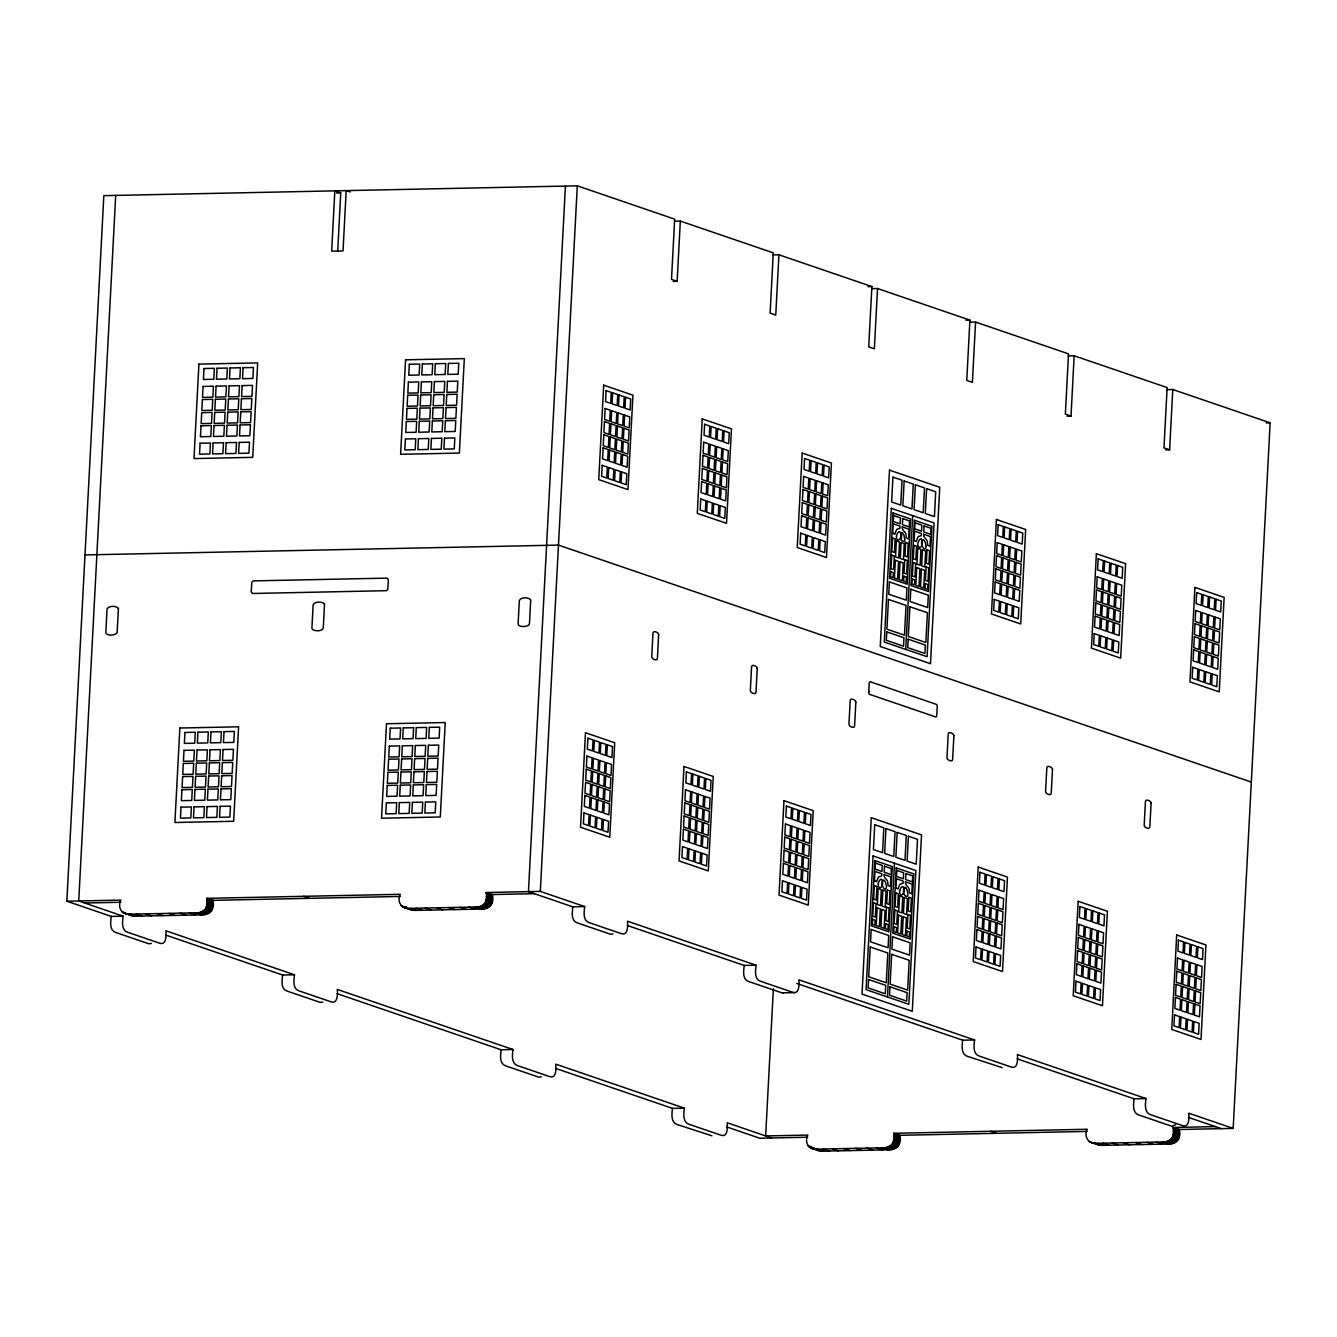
<?xml version="1.0" encoding="UTF-8"?>
<svg xmlns="http://www.w3.org/2000/svg" width="1337" height="1337" viewBox="0 0 1337 1337"><rect width="100%" height="100%" fill="white"/><g stroke="black" fill="none" stroke-linecap="round" stroke-linejoin="round"><path stroke-width="1.5" d="M771.583 1137.971L727.194 1122.796C727.378 1126.439 728.164 1137.703 721.128 1135.247L689.157 1124.317C682.455 1122.228 683.708 1113.37 684.394 1108.156L555.808 1064.168C555.991 1067.828 556.777 1079.076 549.741 1076.619L517.787 1065.689C511.068 1063.6 512.338 1054.743 513.007 1049.528L337.292 989.43C337.609 993.19 338.077 1004.338 331.041 1001.814L299.07 990.884C292.385 988.778 293.923 979.921 294.491 974.79L165.922 930.803C166.223 934.58 166.69 945.71 159.655 943.203L127.7 932.273C120.999 930.168 122.536 921.293 123.121 916.163L111.238 916.413L66.85 901.222L103.835 195.653L577.3 185.826L674.667 219.134L671.508 279.416L677.157 281.338L680.316 221.073L674.366 221.19M115.701 195.419L78.733 900.988L123.121 916.163M111.238 916.413C110.653 921.544 109.133 930.418 115.818 932.507L148.674 943.738L151.399 943.454M66.85 901.222L120.882 900.102C116.921 908.007 122.653 915.711 130.842 914.157L195.035 912.837C203.191 913.839 209.725 906.737 206.851 898.33L400.315 894.303C396.304 902.375 402.487 909.895 410.643 908.358L474.836 907.021C483.008 908.057 489.125 900.77 486.284 892.531L540.315 891.395L584.704 906.586C584.119 911.717 582.598 920.591 589.283 922.68L621.237 933.61C628.273 936.134 627.822 924.987 627.504 921.226L756.09 965.197C755.505 970.344 753.968 979.202 760.669 981.308L792.624 992.238C799.66 994.761 799.192 983.614 798.891 979.837L974.606 1039.952C973.921 1045.166 972.651 1054.024 979.369 1056.113L1011.324 1067.043C1018.359 1069.5 1017.591 1058.236 1017.407 1054.592L1145.993 1098.563C1145.308 1103.794 1144.037 1112.635 1150.756 1114.74L1182.71 1125.67C1189.746 1128.127 1188.977 1116.863 1188.794 1113.203L1233.165 1128.395L1270.15 422.826L1172.783 389.518L1166.85 389.635M123.99 913.154L134.97 916.213L200.934 914.859C209.107 915.862 215.641 908.759 212.767 900.353L206.851 898.33M165.721 935.048L282.625 975.024C282.04 980.171 280.503 989.029 287.204 991.135L320.061 1002.349L322.769 1002.082M337.709 251.089L340.751 192.879L334.835 190.857L331.676 251.139L343.024 250.905L346.183 190.623L350.127 191.976M403.573 907.305L414.754 910.397L480.752 909.043C488.924 910.079 495.041 902.793 492.2 894.553L486.284 892.531M337.141 993.675L501.141 1049.779C500.456 1054.993 499.186 1063.851 505.904 1065.94L538.744 1077.154L541.368 1076.887M565.417 186.077L528.449 891.645L572.821 906.837L584.704 906.586M540.315 891.395L577.3 185.826M572.821 906.837C572.253 911.968 570.715 920.825 577.4 922.931L610.274 934.162L612.981 933.878M555.624 1068.413L672.528 1108.39C671.842 1113.621 670.572 1122.462 677.291 1124.567L711.952 1135.815M772.987 254.916L778.919 254.799L775.761 315.081L770.112 313.142L773.271 252.86L680.316 221.073M627.32 925.471L744.208 965.448C743.623 970.578 742.102 979.453 748.787 981.559L781.644 992.773L794.496 992.656M773.371 988.712L765.65 1135.949L807.815 1135.063C803.855 1142.968 809.587 1150.672 817.759 1149.135L881.952 1147.798C890.108 1148.801 896.659 1141.698 893.784 1133.291L1087.248 1129.264C1083.221 1137.352 1089.421 1144.856 1097.577 1143.319L1161.769 1141.982C1169.925 1143.035 1176.042 1135.731 1173.217 1127.492L1215.366 1126.606M778.919 254.799L871.874 286.586L868.716 346.868L874.365 348.79L877.523 288.525L871.59 288.642M887.467 996.967L894.47 863.234M905.684 649.381L912.686 515.647M810.907 1148.115L821.887 1151.174L887.868 1149.82C896.024 1150.823 902.559 1143.72 899.701 1135.314L893.784 1133.291M877.523 288.525L969.91 320.128L966.751 380.393L972.4 382.332L975.575 322.067L969.626 322.184M796.768 983.43L962.724 1040.203C962.038 1045.417 960.768 1054.258 967.487 1056.364L1002.148 1067.611M1067.043 416.141L1071.004 416.058L1074.163 355.792L1068.23 355.909M1017.206 1058.837L1134.11 1098.813C1133.425 1104.044 1132.155 1112.885 1138.873 1114.991L1171.73 1126.205L1175.607 1124.768M1165.663 449.867L1169.624 449.784L1172.783 389.518M1090.507 1142.266L1101.671 1145.358L1167.686 1144.021C1175.841 1145.057 1181.958 1137.754 1179.134 1129.514L1173.217 1127.492M782.63 992.906L783.532 992.806M336.59 192.979L340.751 192.879M673.196 281.422L677.157 281.338M867.914 286.67L871.874 286.586M965.966 320.211L969.91 320.128M1266.189 422.91L1270.15 422.826M85 554.922L558.465 545.095L1251.315 782.078M84.632 903.01L120.781 902.258M212.767 900.353L400.064 896.458M492.2 894.553L534.365 893.668M282.625 975.024L294.491 974.79M744.208 965.448L756.09 965.197M501.141 1049.779L513.007 1049.528M962.724 1040.203L974.606 1039.952M672.528 1108.39L684.394 1108.156M1134.11 1098.813L1145.993 1098.563M807.698 1137.219L759.7 1138.222L726.893 1126.991M899.701 1135.314L1086.981 1131.42M1179.134 1129.514L1233.165 1128.395M904.999 887.333C899.751 893.985 909.812 901.305 907.556 892.13A18.033 8.072 88.8 0 0 906.921 889.757L905.884 887.952M975.575 322.067L1068.514 353.854L1065.355 414.119L1071.004 416.058M1074.163 355.792L1167.134 387.58L1163.975 447.862L1169.624 449.784M1188.493 1117.414L1221.299 1128.645M486.284 892.782L492.183 894.804M1173.201 1127.743L1179.117 1129.765M486.233 893.734L492.133 895.757M1173.151 1128.695L1179.067 1130.718M486.15 895.071L492.066 897.094M1173.084 1130.032L1179 1132.071M486.066 896.642L491.983 898.665M1173 1131.603L1178.916 1133.626M485.983 898.213L491.899 900.236M1172.917 1133.174L1178.833 1135.197M485.916 899.617L491.832 901.639M1172.85 1134.595L1178.749 1136.617M485.866 900.67L491.782 902.692M1172.783 1135.631L1178.699 1137.653M485.832 901.155L491.749 903.177M1172.766 1136.132L1178.682 1138.155M485.665 902.074L491.581 904.096M1172.599 1137.035L1178.515 1139.057M485.147 903.127L491.063 905.149M1172.064 1138.088L1177.981 1140.11M484.295 904.113L490.211 906.135M1171.229 1139.074L1177.145 1141.096M483.175 904.982L489.091 907.004M1170.109 1139.943L1176.008 1141.965M481.805 905.717L487.721 907.739M1168.739 1140.678L1174.655 1142.7M480.234 906.319L486.15 908.341M1167.168 1141.28L1173.084 1143.302M478.496 906.737L484.412 908.759M1165.429 1141.698L1171.346 1143.72M476.624 906.971L482.54 908.993M1163.558 1141.932L1169.474 1143.954M474.836 907.021L480.752 909.043M1161.769 1141.982L1167.686 1144.021M469.27 907.138L475.187 909.16M1156.204 1142.099L1162.12 1144.121M460.095 907.338L466.011 909.361M1147.029 1142.299L1152.945 1144.322M448.764 907.572L454.68 909.595M1135.698 1142.533L1141.614 1144.556M436.714 907.823L442.631 909.845M1123.648 1142.784L1129.564 1144.806M425.383 908.057L431.299 910.079M1112.317 1143.018L1118.233 1145.04M416.225 908.241L422.124 910.263M1103.142 1143.202L1109.058 1145.224M410.643 908.358L416.559 910.38M1097.577 1143.319L1103.493 1145.341M401.15 905.734L407.066 907.756L406.298 906.77M408.838 908.375L414.754 910.397M1095.755 1143.336L1101.671 1145.358M402.236 906.586L406.181 907.94M406.916 908.224L412.815 910.246M1089.154 1141.547L1099.749 1145.207M303.583 896.308L309.499 898.33M990.516 1131.286L996.433 1133.308M206.851 898.564L212.75 900.586M893.768 1133.525L899.684 1135.548M206.8 899.5L212.7 901.522M893.718 1134.461L899.634 1136.483M206.717 900.804L212.633 902.826M893.651 1135.765L899.567 1137.787M206.65 902.325L212.566 904.347M893.567 1137.286L899.483 1139.308M206.566 903.862L212.483 905.884M893.484 1138.84L899.4 1140.862M206.5 905.249L212.399 907.271M893.417 1140.21L899.333 1142.233M206.433 906.269L212.349 908.291M893.367 1141.23L899.283 1143.252M206.416 906.737L212.332 908.759M893.333 1141.698L899.249 1143.72M206.232 907.689L212.148 909.712M893.166 1142.65L899.082 1144.673M205.697 908.792L211.614 910.815M892.615 1143.753L898.531 1145.776M204.812 909.795L210.728 911.817M891.746 1144.756L897.662 1146.778M203.642 910.698L209.558 912.72M890.576 1145.675L896.492 1147.698M202.238 911.483L208.137 913.505M889.155 1146.444L895.071 1148.466M200.6 912.101L206.516 914.124M887.517 1147.062L893.434 1149.085M198.795 912.536L204.711 914.558M885.712 1147.497L891.629 1149.519M196.84 912.77L202.756 914.792M883.774 1147.748L889.69 1149.77M195.035 912.837L200.934 914.859M881.952 1147.798L887.868 1149.82M189.453 912.954L195.369 914.976M876.387 1147.915L882.303 1149.937M180.294 913.138L186.211 915.16M867.212 1148.099L873.128 1150.121M168.963 913.372L174.88 915.394M855.881 1148.333L861.797 1150.355M156.914 913.622L162.813 915.644M843.831 1148.583L849.747 1150.605M145.583 913.856L151.482 915.878M832.5 1148.817L838.416 1150.839M136.407 914.057L142.324 916.079M823.325 1149.018L829.241 1151.04M130.842 914.157L136.742 916.179M807.849 1145.659L811.793 1146.996M817.759 1149.135L823.676 1151.157M121.667 911.633L125.611 912.987M129.054 914.19L134.97 916.213M808.584 1146.594L814.5 1148.617L813.765 1147.681M815.971 1149.151L821.887 1151.174M122.703 912.452L133.115 916.046M809.62 1147.413L820.032 1151.023M921.277 539.078C925.622 549.273 915.193 549.524 918.318 542.003A18.033 8.072 88.8 0 1 919.171 540.131L920.357 539.078A8.022 3.593 88.8 0 1 921.277 539.078M1097.978 1144.84L1094 1142.717M411.061 909.879L408.153 908.608M818.344 1150.656L815.537 1149.436M131.41 915.695L127.583 913.656M904.999 887.333A8.022 3.593 88.8 0 1 905.884 887.952M118.408 608.536L117.155 632.501C116.102 635.627 105.523 636.412 105.84 632.134L107.044 609.12C108.197 605.494 116.72 605.527 118.408 608.536M886.481 886.581C886.164 894.353 878.71 882.621 883.59 880.013A8.022 3.593 88.8 0 1 884.492 880.632L885.529 882.437A18.033 8.072 88.8 0 1 886.164 884.827L886.481 886.581M904.698 538.995L904.547 541.652L901.288 540.599L901.807 532.427A8.022 3.593 88.8 0 1 902.709 533.045L903.745 534.85A18.033 8.072 88.8 0 1 904.38 537.24L904.698 538.995M926.09 546.298C925.772 554.07 918.318 542.354 923.215 539.747A8.022 3.593 88.8 0 1 924.101 540.365L925.137 542.17A18.033 8.072 88.8 0 1 925.772 544.543L926.09 546.298M324.507 604.291L323.287 627.621C323.22 631.799 312.758 631.582 311.905 628.474L313.142 604.759C314.462 601.299 322.902 601.199 324.507 604.291M530.689 600.012L529.485 623.36C529.686 627.404 517.218 627.805 518.138 623.393L519.341 600.48C520.661 597.021 529.101 596.92 530.689 600.012M658.64 634.724L657.42 658.071C658.005 661.614 651.386 659.375 651.737 656.734L652.974 633.036C653.041 630.061 658.807 632.368 658.64 634.724M757.243 668.467L756.023 691.797C756.625 695.407 749.99 693.101 750.341 690.477L751.578 666.762C751.645 663.804 757.41 666.093 757.243 668.467M855.847 702.192L854.627 725.523C855.229 729.066 848.594 726.843 848.945 724.203L850.198 700.488C850.248 697.53 856.014 699.836 855.847 702.192M953.883 735.718L952.663 759.065C953.248 762.675 946.629 760.352 946.98 757.728L948.217 734.013C948.267 731.055 954.05 733.361 953.883 735.718M1052.486 769.443L1051.266 792.791C1051.801 796.618 1044.297 793.743 1045.618 790.652L1046.821 767.756C1046.871 764.781 1052.654 767.087 1052.486 769.443M1151.09 803.169L1149.87 826.517C1150.388 830.294 1142.918 827.486 1144.238 824.377L1145.425 801.481C1145.491 798.507 1151.257 800.813 1151.09 803.169M874.482 880.782L876.721 881.685A48.333 21.643 88.8 0 1 877.206 880.047L878.476 876.955L881.668 875.969L881.802 873.763L874.966 871.44L874.482 880.782M892.698 533.196L894.904 534.232A48.333 21.643 88.8 0 1 895.422 532.46L896.692 529.368L899.885 528.366L900.018 526.16L893.317 523.853L892.698 533.196M895.874 888.102L898.113 889.005A48.333 21.643 88.8 0 1 898.598 887.367L899.885 884.275L903.077 883.272L903.194 881.066L896.492 878.76L895.874 888.102M914.09 540.516L916.296 541.552A48.333 21.643 88.8 0 1 916.814 539.78L918.101 536.689L921.293 535.686L921.41 533.48L914.575 531.173L914.09 540.516M251.323 591.038L251.306 591.355A2.239 1.972 -71.1 0 0 253.194 593.478L386.126 590.687A2.239 1.989 -71.1 0 0 387.88 588.581L388.315 580.358A2.256 1.989 -71.1 0 0 386.627 578.136L253.712 580.876A2.239 1.989 -71.1 0 0 251.74 583.166L251.323 591.038M868.799 691.563L868.783 691.881A2.239 1.003 88.8 0 0 869.668 694.388L935.833 716.983A2.239 1.003 88.8 0 0 936.769 715.195L937.204 706.972A2.256 1.003 88.8 0 0 936.418 704.398L870.253 681.77A2.239 1.003 88.8 0 0 869.2 683.675L868.799 691.563M179.86 728.03L174.913 822.506L233.657 821.286L238.604 726.81L179.86 728.03M198.929 364.115L193.982 458.574L252.726 457.354L257.673 362.895L198.929 364.115M181.03 807.164L180.462 818.127L190.823 817.91L191.392 806.946L181.03 807.164M181.949 789.716L181.364 800.679L191.726 800.462L192.311 789.498L181.949 789.716M182.634 776.596L182.049 787.56L192.411 787.343L192.996 776.379L182.634 776.596M183.319 763.477L182.751 774.424L193.113 774.223L193.681 763.26L183.319 763.477M184.005 750.341L183.436 761.305L193.798 761.087L194.366 750.141L184.005 750.341M184.941 732.459L184.372 743.405L194.734 743.188L195.302 732.241L184.941 732.459M200.099 443.232L199.531 454.196L209.892 453.978L210.461 443.015L200.099 443.232M201.018 425.784L200.433 436.748L210.795 436.53L211.38 425.567L201.018 425.784M201.703 412.665L201.135 423.628L211.497 423.411L212.065 412.448L201.703 412.665M202.388 399.546L201.82 410.509L212.182 410.292L212.75 399.328L202.388 399.546M203.074 386.426L202.505 397.373L212.867 397.173L213.435 386.209L203.074 386.426M204.009 368.527L203.441 379.474L213.803 379.273L214.371 368.31L204.009 368.527M194.049 806.896L193.481 817.843L203.842 817.642L204.411 806.679L194.049 806.896M194.968 789.448L194.4 800.412L204.762 800.194L205.33 789.231L194.968 789.448M195.653 776.329L195.085 787.276L205.447 787.075L206.015 776.112L195.653 776.329M196.338 763.193L195.77 774.156L206.132 773.939L206.7 762.992L196.338 763.193M197.024 750.074L196.455 761.037L206.817 760.82L207.385 749.856L197.024 750.074M197.96 732.175L197.391 743.138L207.753 742.921L208.321 731.974L197.96 732.175M213.118 442.965L212.55 453.928L222.911 453.711L223.48 442.748L213.118 442.965M214.037 425.517L213.469 436.48L223.831 436.263L224.399 425.3L214.037 425.517M214.722 412.398L214.154 423.361L224.516 423.144L225.084 412.18L214.722 412.398M215.407 399.278L214.839 410.225L225.201 410.024L225.769 399.061L215.407 399.278M216.109 386.142L215.524 397.106L225.886 396.888L226.471 385.942L216.109 386.142M217.045 368.243L216.46 379.207L226.822 378.989L227.407 368.043L217.045 368.243M207.068 806.629L206.5 817.575L216.861 817.358L217.43 806.412L207.068 806.629M207.987 789.181L207.419 800.128L217.781 799.927L218.349 788.964L207.987 789.181M208.672 776.045L208.104 787.008L218.466 786.791L219.034 775.844L208.672 776.045M209.357 762.926L208.789 773.889L219.151 773.672L219.719 762.708L209.357 762.926M210.059 749.806L209.474 760.77L219.836 760.552L220.421 749.589L210.059 749.806M210.995 731.907L210.41 742.871L220.772 742.653L221.357 731.69L210.995 731.907M226.154 442.697L225.569 453.644L235.93 453.444L236.515 442.48L226.154 442.697M227.056 425.25L226.488 436.213L236.85 435.996L237.418 425.032L227.056 425.25M227.758 412.13L227.173 423.077L237.535 422.876L238.12 411.913L227.758 412.13M228.443 398.994L227.858 409.958L238.22 409.74L238.805 398.794L228.443 398.994M229.128 385.875L228.543 396.838L238.905 396.621L239.49 385.658L229.128 385.875M230.064 367.976L229.496 378.939L239.858 378.722L240.426 367.759L230.064 367.976M220.104 806.345L219.519 817.308L229.88 817.091L230.465 806.127L220.104 806.345M221.006 788.897L220.438 799.86L230.8 799.643L231.368 788.696L221.006 788.897M221.708 775.778L221.123 786.741L231.485 786.524L232.07 775.56L221.708 775.778M222.393 762.658L221.808 773.622L232.17 773.404L232.755 762.441L222.393 762.658M223.078 749.539L222.51 760.502L232.872 760.285L233.44 749.322L223.078 749.539M224.014 731.64L223.446 742.603L233.808 742.386L234.376 731.423L224.014 731.64M239.173 442.413L238.604 453.377L248.966 453.159L249.534 442.213L239.173 442.413M240.092 424.982L239.507 435.929L249.869 435.728L250.454 424.765L240.092 424.982M240.777 411.846L240.192 422.81L250.554 422.592L251.139 411.646L240.777 411.846M241.462 398.727L240.894 409.69L251.256 409.473L251.824 398.51L241.462 398.727M242.147 385.608L241.579 396.571L251.941 396.354L252.509 385.39L242.147 385.608M243.083 367.708L242.515 378.672L252.877 378.455L253.445 367.491L243.083 367.708M386.493 723.752L381.546 818.211L440.291 816.991L445.238 722.532L386.493 723.752M405.562 359.82L400.615 454.296L459.36 453.076L464.323 358.6L405.562 359.82M386.343 802.902L385.758 813.865L396.12 813.648L396.705 802.685L386.343 802.902M387.245 785.454L386.677 796.417L397.039 796.2L397.607 785.237L387.245 785.454M387.931 772.335L387.362 783.298L397.724 783.081L398.292 772.117L387.931 772.335M388.632 759.215L388.048 770.179L398.409 769.962L398.994 758.998L388.632 759.215M389.318 746.096L388.733 757.043L399.094 756.842L399.679 745.879L389.318 746.096M390.254 728.197L389.669 739.144L400.03 738.943L400.615 727.98L390.254 728.197M405.412 438.971L404.827 449.934L415.189 449.717L415.774 438.753L405.412 438.971M406.314 421.523L405.746 432.486L416.108 432.269L416.676 421.305L406.314 421.523M407.016 408.403L406.431 419.367L416.793 419.149L417.378 408.186L407.016 408.403M407.701 395.284L407.116 406.247L417.478 406.03L418.063 395.067L407.701 395.284M408.387 382.165L407.818 393.128L418.18 392.911L418.748 381.947L408.387 382.165M409.323 364.266L408.754 375.229L419.116 375.012L419.684 364.048L409.323 364.266M399.362 802.635L398.777 813.598L409.139 813.381L409.724 802.417L399.362 802.635M400.281 785.187L399.696 796.15L410.058 795.933L410.643 784.969L400.281 785.187M400.966 772.067L400.381 783.031L410.743 782.813L411.328 771.85L400.966 772.067M401.652 758.948L401.067 769.895L411.428 769.694L412.013 758.731L401.652 758.948M402.337 745.812L401.768 756.775L412.13 756.558L412.698 745.611L402.337 745.812M403.273 727.913L402.704 738.876L413.066 738.659L413.634 727.712L403.273 727.913M418.431 438.703L417.863 449.667L428.224 449.449L428.793 438.486L418.431 438.703M419.35 421.255L418.765 432.219L429.127 432.001L429.712 421.038L419.35 421.255M420.035 408.136L419.467 419.099L429.829 418.882L430.397 407.919L420.035 408.136M420.72 395.017L420.152 405.98L430.514 405.763L431.082 394.799L420.72 395.017M421.406 381.897L420.837 392.844L431.199 392.627L431.767 381.68L421.406 381.897M422.342 363.998L421.773 374.945L432.135 374.744L432.703 363.781L422.342 363.998M412.381 802.367L411.813 813.314L422.174 813.113L422.743 802.15L412.381 802.367M413.3 784.919L412.715 795.883L423.077 795.665L423.662 784.702L413.3 784.919M413.985 771.8L413.417 782.747L423.779 782.546L424.347 771.583L413.985 771.8M414.671 758.664L414.102 769.627L424.464 769.41L425.032 758.463L414.671 758.664M415.356 745.545L414.788 756.508L425.149 756.291L425.718 745.327L415.356 745.545M416.292 727.646L415.723 738.609L426.085 738.392L426.653 727.428L416.292 727.646M431.45 438.436L430.882 449.399L441.243 449.182L441.812 438.218L431.45 438.436M432.369 420.988L431.801 431.951L442.163 431.734L442.731 420.771L432.369 420.988M433.054 407.869L432.486 418.832L442.848 418.615L443.416 407.651L433.054 407.869M433.74 394.749L433.171 405.696L443.533 405.479L444.101 394.532L433.74 394.749M434.425 381.613L433.857 392.577L444.218 392.359L444.786 381.413L434.425 381.613M435.377 363.714L434.792 374.678L445.154 374.46L445.739 363.514L435.377 363.714M425.4 802.083L424.832 813.046L435.193 812.829L435.762 801.882L425.4 802.083M426.319 784.652L425.751 795.599L436.113 795.398L436.681 784.435L426.319 784.652M427.004 771.516L426.436 782.479L436.798 782.262L437.366 771.315L427.004 771.516M427.69 758.397L427.121 769.36L437.483 769.143L438.051 758.179L427.69 758.397M428.392 745.277L427.807 756.241L438.168 756.023L438.753 745.06L428.392 745.277M429.327 727.378L428.742 738.342L439.104 738.124L439.689 727.161L429.327 727.378M444.486 438.168L443.901 449.115L454.262 448.914L454.847 437.951L444.486 438.168M445.388 420.72L444.82 431.667L455.182 431.467L455.75 420.503L445.388 420.72M446.073 407.601L445.505 418.548L455.867 418.331L456.435 407.384L446.073 407.601M446.775 394.465L446.19 405.429L456.552 405.211L457.137 394.265L446.775 394.465M447.46 381.346L446.876 392.309L457.237 392.092L457.822 381.129L447.46 381.346M448.396 363.447L447.811 374.41L458.173 374.193L458.758 363.229L448.396 363.447M585.472 732.743L580.525 827.219L609.772 837.229L614.719 742.754L585.472 732.743M603.689 385.156L598.742 479.632L627.989 489.626L632.936 395.167L603.689 385.156M583.968 812.896L583.4 823.843L588.564 825.614L589.132 814.651L583.968 812.896M584.887 795.448L584.319 806.412L589.467 808.166L590.052 797.203L584.887 795.448M585.573 782.329L585.004 793.276L590.152 795.047L590.737 784.084L585.573 782.329M586.258 769.193L585.69 780.156L590.854 781.928L591.422 770.964L586.258 769.193M586.943 756.073L586.375 767.037L591.539 768.808L592.107 757.845L586.943 756.073M587.896 738.174L587.311 749.138L592.475 750.909L593.043 739.946L587.896 738.174M602.185 465.309L601.617 476.256L606.781 478.028L607.349 467.064L602.185 465.309M603.104 447.862L602.536 458.808L607.683 460.58L608.268 449.616L603.104 447.862M603.789 434.742L603.221 445.689L608.368 447.46L608.953 436.497L603.789 434.742M604.474 421.606L603.906 432.57L609.07 434.341L609.639 423.378L604.474 421.606M605.16 408.487L604.591 419.45L609.756 421.222L610.324 410.258L605.16 408.487M606.112 390.588L605.527 401.551L610.691 403.323L611.26 392.359L606.112 390.588M590.453 815.102L589.884 826.065L595.049 827.837L595.617 816.874L590.453 815.102M591.372 797.671L590.804 808.618L595.951 810.389L596.536 799.426L591.372 797.671M592.057 784.535L591.489 795.498L596.636 797.27L597.221 786.306L592.057 784.535M592.742 771.416L592.174 782.379L597.338 784.15L597.906 773.187L592.742 771.416M593.427 758.296L592.859 769.26L598.023 771.014L598.592 760.068L593.427 758.296M594.363 740.397L593.795 751.361L598.959 753.115L599.528 742.169L594.363 740.397M608.669 467.515L608.101 478.479L613.248 480.25L613.833 469.287L608.669 467.515M609.588 450.068L609.02 461.031L614.168 462.803L614.753 451.839L609.588 450.068M610.274 436.948L609.705 447.912L614.853 449.683L615.438 438.72L610.274 436.948M610.959 423.829L610.391 434.792L615.538 436.547L616.123 425.601L610.959 423.829M611.644 410.71L611.076 421.673L616.24 423.428L616.808 412.464L611.644 410.71M612.58 392.811L612.012 403.774L617.176 405.529L617.744 394.582L612.58 392.811M596.937 817.325L596.369 828.288L601.516 830.043L602.101 819.096L596.937 817.325M597.856 799.877L597.288 810.84L602.435 812.612L603.02 801.648L597.856 799.877M598.541 786.758L597.973 797.721L603.121 799.476L603.706 788.529L598.541 786.758M599.227 773.638L598.658 784.602L603.806 786.357L604.391 775.393L599.227 773.638M599.912 760.519L599.344 771.482L604.508 773.237L605.076 762.274L599.912 760.519M600.848 742.62L600.28 753.583L605.444 755.338L606.012 744.375L600.848 742.62M615.154 469.738L614.585 480.702L619.733 482.456L620.318 471.51L615.154 469.738M616.073 452.29L615.488 463.254L620.652 465.009L621.237 454.062L616.073 452.29M616.758 439.171L616.19 450.134L621.337 451.889L621.922 440.926L616.758 439.171M617.443 426.052L616.875 437.015L622.023 438.77L622.607 427.807L617.443 426.052M618.129 412.932L617.56 423.879L622.724 425.651L623.293 414.687L618.129 412.932M619.064 395.033L618.496 405.98L623.66 407.752L624.229 396.788L619.064 395.033M603.422 819.548L602.853 830.511L608.001 832.266L608.586 821.302L603.422 819.548M604.341 802.1L603.756 813.063L608.92 814.818L609.505 803.855L604.341 802.1M605.026 788.98L604.458 799.944L609.605 801.699L610.19 790.735L605.026 788.98M605.711 775.861L605.143 786.808L610.29 788.579L610.875 777.616L605.711 775.861M606.396 762.725L605.828 773.688L610.992 775.46L611.561 764.497L606.396 762.725M607.332 744.826L606.764 755.789L611.928 757.561L612.496 746.598L607.332 744.826M621.638 471.961L621.07 482.908L626.217 484.679L626.802 473.716L621.638 471.961M622.557 454.513L621.972 465.477L627.137 467.231L627.705 456.268L622.557 454.513M623.243 441.394L622.674 452.341L627.822 454.112L628.407 443.149L623.243 441.394M623.928 428.258L623.36 439.221L628.507 440.993L629.092 430.029L623.928 428.258M624.613 415.138L624.045 426.102L629.209 427.873L629.777 416.91L624.613 415.138M625.549 397.239L624.981 408.203L630.145 409.974L630.713 399.011L625.549 397.239M684.009 766.452L679.062 860.928L708.309 870.922L713.256 776.463L684.009 766.452M702.226 418.865L697.279 513.341L726.526 523.335L731.473 428.876L702.226 418.865M682.505 846.588L681.937 857.552L687.101 859.323L687.669 848.36L682.505 846.588M683.424 829.157L682.856 840.104L688.003 841.875L688.588 830.912L683.424 829.157M684.109 816.021L683.541 826.985L688.689 828.756L689.274 817.793L684.109 816.021M684.795 802.902L684.226 813.865L689.391 815.637L689.959 804.673L684.795 802.902M685.48 789.783L684.912 800.746L690.076 802.501L690.644 791.554L685.48 789.783M686.416 771.884L685.848 782.847L691.012 784.602L691.58 773.655L686.416 771.884M700.722 499.002L700.153 509.965L705.301 511.737L705.886 500.773L700.722 499.002M701.641 481.554L701.073 492.517L706.22 494.289L706.805 483.325L701.641 481.554M702.326 468.435L701.758 479.398L706.905 481.17L707.49 470.206L702.326 468.435M703.011 455.315L702.443 466.279L707.591 468.034L708.175 457.087L703.011 455.315M703.697 442.196L703.128 453.159L708.292 454.914L708.861 443.951L703.697 442.196M704.632 424.297L704.064 435.26L709.228 437.015L709.797 426.068L704.632 424.297M688.99 848.811L688.421 859.775L693.569 861.529L694.154 850.583L688.99 848.811M689.909 831.363L689.34 842.327L694.488 844.098L695.073 833.135L689.909 831.363M690.594 818.244L690.026 829.207L695.173 830.962L695.758 820.016L690.594 818.244M691.279 805.125L690.711 816.088L695.858 817.843L696.443 806.88L691.279 805.125M691.964 792.005L691.396 802.969L696.56 804.724L697.129 793.76L691.964 792.005M692.9 774.106L692.332 785.07L697.496 786.824L698.064 775.861L692.9 774.106M707.206 501.225L706.638 512.188L711.785 513.943L712.37 502.996L707.206 501.225M708.125 483.777L707.54 494.74L712.705 496.495L713.289 485.548L708.125 483.777M708.811 470.657L708.242 481.621L713.39 483.376L713.975 472.429L708.811 470.657M709.496 457.538L708.928 468.502L714.075 470.256L714.66 459.293L709.496 457.538M710.181 444.419L709.613 455.365L714.777 457.137L715.345 446.174L710.181 444.419M711.117 426.52L710.549 437.466L715.713 439.238L716.281 428.275L711.117 426.52M695.474 851.034L694.906 861.997L700.053 863.752L700.638 852.789L695.474 851.034M696.393 833.586L695.808 844.549L700.972 846.304L701.557 835.358L696.393 833.586M697.078 820.467L696.51 831.43L701.658 833.185L702.243 822.222L697.078 820.467M697.764 807.347L697.195 818.294L702.343 820.066L702.928 809.102L697.764 807.347M698.449 794.211L697.881 805.175L703.045 806.946L703.613 795.983L698.449 794.211M699.385 776.312L698.816 787.276L703.981 789.047L704.549 778.084L699.385 776.312M713.691 503.447L713.122 514.394L718.27 516.166L718.855 505.202L713.691 503.447M714.61 486L714.025 496.963L719.189 498.718L719.757 487.754L714.61 486M715.295 472.88L714.727 483.827L719.874 485.598L720.459 474.635L715.295 472.88M715.98 459.744L715.412 470.708L720.559 472.479L721.144 461.516L715.98 459.744M716.665 446.625L716.097 457.588L721.261 459.36L721.83 448.396L716.665 446.625M717.601 428.726L717.033 439.689L722.197 441.461L722.765 430.497L717.601 428.726M701.958 853.24L701.39 864.203L706.538 865.975L707.123 855.011L701.958 853.24M702.878 835.809L702.293 846.756L707.457 848.527L708.025 837.564L702.878 835.809M703.563 822.673L702.995 833.636L708.142 835.408L708.727 824.444L703.563 822.673M704.248 809.553L703.68 820.517L708.827 822.288L709.412 811.325L704.248 809.553M704.933 796.434L704.365 807.398L709.529 809.169L710.097 798.206L704.933 796.434M705.869 778.535L705.301 789.498L710.465 791.27L711.033 780.307L705.869 778.535M720.175 505.653L719.607 516.617L724.754 518.388L725.339 507.425L720.175 505.653M721.094 488.206L720.509 499.169L725.673 500.94L726.242 489.977L721.094 488.206M721.779 475.086L721.211 486.05L726.359 487.821L726.944 476.858L721.779 475.086M722.465 461.967L721.896 472.93L727.044 474.702L727.629 463.738L722.465 461.967M723.15 448.848L722.582 459.811L727.746 461.566L728.314 450.619L723.15 448.848M724.086 430.949L723.518 441.912L728.682 443.667L729.25 432.72L724.086 430.949M783.967 800.646L779.02 895.121L808.267 905.116L813.214 810.657L783.967 800.646M802.183 453.059L797.236 547.518L826.483 557.529L831.43 463.053L802.183 453.059M782.463 880.782L781.894 891.746L787.058 893.517L787.627 882.554L782.463 880.782M783.382 863.334L782.813 874.298L787.961 876.069L788.546 865.106L783.382 863.334M784.067 850.215L783.499 861.178L788.663 862.95L789.231 851.987L784.067 850.215M784.752 837.096L784.184 848.059L789.348 849.814L789.916 838.867L784.752 837.096M785.454 823.976L784.869 834.94L790.033 836.695L790.602 825.731L785.454 823.976M786.39 806.077L785.805 817.041L790.969 818.796L791.537 807.849L786.39 806.077M800.679 533.196L800.111 544.159L805.275 545.931L805.843 534.967L800.679 533.196M801.598 515.748L801.03 526.711L806.178 528.483L806.763 517.519L801.598 515.748M802.284 502.628L801.715 513.592L806.88 515.347L807.448 504.4L802.284 502.628M802.969 489.509L802.401 500.473L807.565 502.227L808.133 491.281L802.969 489.509M803.671 476.39L803.086 487.353L808.25 489.108L808.818 478.145L803.671 476.39M804.607 458.491L804.022 469.454L809.186 471.209L809.754 460.246L804.607 458.491M788.947 883.005L788.379 893.968L793.543 895.723L794.111 884.776L788.947 883.005M789.866 865.557L789.298 876.52L794.445 878.275L795.03 867.329L789.866 865.557M790.551 852.438L789.983 863.401L795.147 865.156L795.716 854.209L790.551 852.438M791.237 839.318L790.668 850.282L795.833 852.037L796.401 841.073L791.237 839.318M791.939 826.199L791.354 837.146L796.518 838.917L797.086 827.954L791.939 826.199M792.874 808.3L792.289 819.247L797.454 821.018L798.022 810.055L792.874 808.3M807.164 535.418L806.595 546.382L811.76 548.137L812.328 537.173L807.164 535.418M808.083 517.971L807.515 528.934L812.662 530.689L813.247 519.742L808.083 517.971M808.768 504.851L808.2 515.815L813.364 517.569L813.932 506.606L808.768 504.851M809.453 491.732L808.885 502.679L814.049 504.45L814.617 493.487L809.453 491.732M810.155 478.596L809.57 489.559L814.734 491.331L815.303 480.367L810.155 478.596M811.091 460.713L810.506 471.66L815.67 473.432L816.238 462.468L811.091 460.713M795.431 885.228L794.863 896.174L800.027 897.946L800.596 886.983L795.431 885.228M796.351 867.78L795.782 878.743L800.93 880.498L801.515 869.535L796.351 867.78M797.036 854.661L796.468 865.607L801.632 867.379L802.2 856.415L797.036 854.661M797.721 841.525L797.153 852.488L802.317 854.259L802.885 843.296L797.721 841.525M798.423 828.405L797.838 839.369L803.002 841.14L803.57 830.177L798.423 828.405M799.359 810.506L798.774 821.47L803.938 823.241L804.506 812.278L799.359 810.506M813.648 537.641L813.08 548.588L818.244 550.359L818.812 539.396L813.648 537.641M814.567 520.193L813.999 531.14L819.146 532.911L819.731 521.948L814.567 520.193M815.252 507.074L814.684 518.021L819.832 519.792L820.417 508.829L815.252 507.074M815.938 493.938L815.369 504.901L820.534 506.673L821.102 495.709L815.938 493.938M816.623 480.819L816.055 491.782L821.219 493.554L821.787 482.59L816.623 480.819M817.575 462.92L816.991 473.883L822.155 475.654L822.723 464.691L817.575 462.92M801.916 887.434L801.348 898.397L806.512 900.169L807.08 889.205L801.916 887.434M802.835 869.986L802.267 880.949L807.414 882.721L807.999 871.757L802.835 869.986M803.52 856.867L802.952 867.83L808.1 869.602L808.684 858.638L803.52 856.867M804.205 843.747L803.637 854.711L808.801 856.482L809.37 845.519L804.205 843.747M804.891 830.628L804.322 841.591L809.487 843.346L810.055 832.399L804.891 830.628M805.843 812.729L805.258 823.692L810.423 825.447L810.991 814.5L805.843 812.729M820.133 539.847L819.564 550.811L824.728 552.582L825.297 541.619L820.133 539.847M821.052 522.399L820.483 533.363L825.631 535.134L826.216 524.171L821.052 522.399M821.737 509.28L821.169 520.243L826.316 522.015L826.901 511.052L821.737 509.28M822.422 496.161L821.854 507.124L827.018 508.879L827.586 497.932L822.422 496.161M823.107 483.041L822.539 494.005L827.703 495.76L828.271 484.796L823.107 483.041M824.06 465.142L823.475 476.106L828.639 477.861L829.207 466.914L824.06 465.142M871.289 817.709L862.031 994.11L912.285 1011.29L921.544 834.89L871.289 817.709M889.506 470.123L880.247 646.506L930.502 663.704L939.761 487.303L889.506 470.123M873.078 855.914L866.075 989.647L908.859 1004.288L915.862 870.554L873.078 855.914M874.716 824.712L873.412 849.547L882.52 852.672L883.824 827.837L874.716 824.712M891.294 508.327L884.292 642.061L927.076 656.701L934.078 522.968L891.294 508.327M892.932 477.125L891.629 501.96L900.737 505.085L902.04 480.25L892.932 477.125M868.565 979.486L868.114 987.909L885.295 993.792L885.729 985.352L868.565 979.486M870.253 946.997L868.699 976.779L886.247 982.779L887.818 953.014L870.253 946.997M871.172 929.482L870.537 941.8L888.086 947.799L888.737 935.499L871.172 929.482M874.799 860.56L871.373 925.822L888.921 931.839L892.347 866.56L874.799 860.56M886.782 631.883L886.331 640.323L903.511 646.206L903.946 637.766L886.782 631.883M888.47 599.411L886.916 629.192L904.464 635.192L906.035 605.41L888.47 599.411M889.389 581.896L888.754 594.213L906.302 600.213L906.954 587.912L889.389 581.896M893.016 512.973L889.59 578.236L907.138 584.236L910.564 518.973L893.016 512.973M875.401 863.084L875.083 869.134L881.919 871.473L882.236 865.423L875.401 863.084M893.617 515.497L893.3 521.547L900.135 523.887L900.453 517.837L893.617 515.497M872.61 919.371L872.342 924.268L874.916 925.154L875.183 920.257L872.61 919.371M873.479 902.726L872.76 916.229L875.351 917.115L876.053 903.611L873.479 902.726M874.365 885.612L873.663 899.116L876.236 900.002L876.955 886.498L874.365 885.612M890.826 571.785L890.559 576.682L893.133 577.567L893.4 572.671L890.826 571.785M891.695 555.139L890.977 568.643L893.567 569.529L894.269 556.025L891.695 555.139M892.581 538.026L891.879 551.529L894.453 552.415L895.172 538.911L892.581 538.026M878.225 883.79C878.108 892.431 885.311 885.111 881.668 879.345A8.022 3.593 88.8 0 0 880.749 879.362L879.562 880.398A18.033 8.072 88.8 0 0 878.71 882.27L878.225 883.79M896.442 536.204C896.325 544.878 903.545 537.457 899.885 531.758A8.022 3.593 88.8 0 0 898.965 531.758L897.779 532.811A18.033 8.072 88.8 0 0 896.926 534.683L896.442 536.17M877.139 907.873L876.203 925.588L879.395 926.675L880.331 908.959L877.139 907.873M878.158 888.553L877.323 904.481L880.498 905.567L881.334 889.64L878.158 888.553M895.355 560.287L894.42 578.002L897.612 579.088L898.548 561.373L895.355 560.287M896.375 540.967L895.539 556.877L898.715 557.98L899.55 542.053L896.375 540.967M881.852 909.478L880.916 927.209L884.108 928.296L885.044 910.564L881.852 909.478M882.871 890.158L882.036 906.085L885.211 907.171L886.047 891.261L882.871 890.158M885.946 828.556L884.643 853.39L893.751 856.516L895.055 831.664L885.946 828.556M900.068 561.891L899.132 579.623L902.325 580.709L903.26 562.977L900.068 561.891M901.088 542.571L900.252 558.498L903.428 559.585L904.263 543.658L901.088 542.571M904.163 480.969L902.859 505.804L911.968 508.912L913.271 484.078L904.163 480.969M884.041 874.515C883.139 878.208 888.737 879.529 887.835 883.69A48.333 21.643 88.8 0 1 888.136 885.579L890.375 886.498L890.877 876.888L884.125 874.532M884.492 866.192L884.175 872.242L891.01 874.582L891.328 868.532L884.492 866.192M902.258 526.928C901.355 530.622 906.954 531.925 906.051 536.104A48.333 21.643 88.8 0 1 906.352 537.992L908.592 538.911L909.093 529.302L902.341 526.928M902.692 518.606L902.391 524.656L909.227 526.995L909.544 520.945L902.692 518.606M885.646 923.834L885.395 928.73L887.969 929.616L888.236 924.719L885.646 923.834M886.531 907.188L885.813 920.692L888.386 921.577L889.105 908.074L886.531 907.188M887.417 890.074L886.715 903.578L889.289 904.464L890.007 890.96L887.417 890.074M903.862 576.247L903.611 581.144L906.185 582.03L906.453 577.133L903.862 576.247M904.748 559.601L904.029 573.105L906.603 573.991L907.322 560.487L904.748 559.601M905.634 542.488L904.932 555.991L907.505 556.877L908.207 543.374L905.634 542.488M897.16 832.399L895.857 857.234L904.982 860.343L906.285 835.508L897.16 832.399M915.377 484.813L914.073 509.648L923.198 512.756L924.502 487.921L915.377 484.813M889.957 986.79L889.506 995.229L906.687 1001.112L907.121 992.672L889.957 986.79M891.662 954.317L890.091 984.099L907.639 990.099L909.21 960.317L891.662 954.317M892.581 936.802L891.929 949.12L909.478 955.119L910.129 942.819L892.581 936.802M896.191 867.88L892.765 933.142L910.313 939.142L913.739 873.88L896.191 867.88M908.174 639.203L907.723 647.643L924.903 653.526L925.338 645.086L908.174 639.203M909.879 606.731L908.308 636.496L925.856 642.512L927.427 612.73L909.879 606.731M910.781 589.216L910.146 601.533L927.694 607.533L928.346 595.216L910.781 589.216M914.408 520.277L910.982 585.556L928.53 591.556L931.956 526.293L914.408 520.277M894.002 926.691L893.734 931.588L896.308 932.474L896.575 927.577L894.002 926.691M894.871 910.046L894.152 923.549L896.743 924.435L897.445 910.932L894.871 910.046M895.773 892.932L895.055 906.436L897.628 907.322L898.347 893.818L895.773 892.932M896.793 870.404L896.475 876.454L903.311 878.793L903.628 872.743L896.793 870.404M912.218 579.105L911.951 584.002L914.525 584.887L914.792 579.991L912.218 579.105M913.087 562.459L912.369 575.963L914.959 576.849L915.661 563.328L913.087 562.459M913.99 545.346L913.271 558.849L915.845 559.735L916.564 546.215L913.99 545.346M915.009 522.817L914.692 528.867L921.527 531.207L921.845 525.157L915.009 522.817M898.531 915.193L897.612 932.908L900.787 933.995L901.723 916.28L898.531 915.193M899.55 895.874L898.715 911.784L901.89 912.887L902.726 896.96L899.55 895.874M899.617 891.111C899.5 899.734 906.703 892.431 903.077 886.665A8.022 3.593 88.8 0 0 902.141 886.665L900.954 887.718A18.033 8.072 88.8 0 0 900.102 889.59L899.617 891.111M916.747 567.59L915.828 585.322L919.004 586.408L919.94 568.693L916.747 567.59M917.767 548.287L916.931 564.197L920.107 565.284L920.942 549.373L917.767 548.287M903.244 916.798L902.325 934.53L905.5 935.616L906.436 917.884L903.244 916.798M904.263 897.478L903.428 913.405L906.603 914.491L907.439 898.564L904.263 897.478M921.46 569.211L920.524 586.926L923.717 588.029L924.652 570.297L921.46 569.211M922.48 549.891L921.644 565.818L924.82 566.905L925.655 550.978L922.48 549.891M905.45 881.835C904.547 885.529 910.129 886.832 909.227 891.01A48.333 21.643 88.8 0 1 909.528 892.899L911.767 893.818L912.269 884.208L905.45 881.835M905.884 873.512L905.567 879.562L912.402 881.902L912.72 875.852L905.884 873.512M923.65 534.248C922.764 537.942 928.346 539.246 927.443 543.424A48.333 21.643 88.8 0 1 927.744 545.312L929.984 546.231L930.485 536.605L923.65 534.248M924.101 525.926L923.783 531.976L930.619 534.315L930.936 528.265L924.101 525.926M908.391 836.227L907.088 861.061L916.196 864.187L917.5 839.352L908.391 836.227M926.608 488.64L925.304 513.475L934.413 516.6L935.716 491.765L926.608 488.64M907.054 931.154L906.787 936.05L909.361 936.936L909.628 932.039L907.054 931.154M907.923 914.508L907.205 928.012L909.795 928.897L910.497 915.394L907.923 914.508M908.809 897.394L908.107 910.898L910.681 911.784L911.399 898.28L908.809 897.394M925.271 583.567L925.003 588.464L927.577 589.35L927.845 584.453L925.271 583.567M926.14 566.921L925.421 580.425L928.012 581.311L928.714 567.807L926.14 566.921M927.026 549.808L926.324 563.312L928.897 564.197L929.616 550.694L927.026 549.808M978.199 867.078L973.236 961.554L1002.499 971.548L1007.446 877.089L978.199 867.078M996.416 519.491L991.452 613.95L1020.716 623.961L1025.663 529.502L996.416 519.491M976.027 946.997L975.458 957.961L980.606 959.715L981.191 948.752L976.027 946.997M976.946 929.549L976.378 940.513L981.525 942.267L982.11 931.321L976.946 929.549M977.631 916.43L977.063 927.393L982.21 929.148L982.795 918.185L977.631 916.43M978.316 903.311L977.748 914.257L982.896 916.029L983.48 905.065L978.316 903.311M979.002 890.175L978.433 901.138L983.597 902.91L984.166 891.946L979.002 890.175M979.937 872.276L979.369 883.239L984.533 885.01L985.102 874.047L979.937 872.276M994.243 599.411L993.675 610.357L998.823 612.129L999.407 601.165L994.243 599.411M995.163 581.963L994.578 592.926L999.742 594.681L1000.327 583.717L995.163 581.963M995.848 568.843L995.28 579.79L1000.427 581.562L1001.012 570.598L995.848 568.843M996.533 555.707L995.965 566.671L1001.112 568.442L1001.697 557.479L996.533 555.707M997.218 542.588L996.65 553.551L1001.814 555.323L1002.382 544.36L997.218 542.588M998.154 524.689L997.586 535.652L1002.75 537.424L1003.318 526.46L998.154 524.689M982.511 949.22L981.943 960.167L987.09 961.938L987.675 950.975L982.511 949.22M983.43 931.772L982.845 942.719L988.01 944.49L988.595 933.527L983.43 931.772M984.116 918.636L983.547 929.599L988.695 931.371L989.28 920.408L984.116 918.636M984.801 905.517L984.233 916.48L989.38 918.252L989.965 907.288L984.801 905.517M985.486 892.397L984.918 903.361L990.082 905.132L990.65 894.169L985.486 892.397M986.422 874.498L985.854 885.462L991.018 887.233L991.586 876.27L986.422 874.498M1000.728 601.617L1000.16 612.58L1005.307 614.351L1005.892 603.388L1000.728 601.617M1001.647 584.169L1001.062 595.132L1006.226 596.904L1006.794 585.94L1001.647 584.169M1002.332 571.049L1001.764 582.013L1006.911 583.784L1007.496 572.821L1002.332 571.049M1003.017 557.93L1002.449 568.893L1007.597 570.665L1008.182 559.702L1003.017 557.93M1003.703 544.811L1003.134 555.774L1008.299 557.529L1008.867 546.582L1003.703 544.811M1004.639 526.912L1004.07 537.875L1009.234 539.63L1009.803 528.683L1004.639 526.912M988.996 951.426L988.427 962.389L993.575 964.161L994.16 953.197L988.996 951.426M989.915 933.978L989.33 944.941L994.494 946.713L995.062 935.75L989.915 933.978M990.6 920.859L990.032 931.822L995.179 933.594L995.764 922.63L990.6 920.859M991.285 907.739L990.717 918.703L995.864 920.458L996.449 909.511L991.285 907.739M991.97 894.62L991.402 905.584L996.566 907.338L997.135 896.375L991.97 894.62M992.906 876.721L992.338 887.684L997.502 889.439L998.071 878.476L992.906 876.721M1007.212 603.839L1006.644 614.803L1011.791 616.558L1012.376 605.611L1007.212 603.839M1008.131 586.391L1007.546 597.355L1012.711 599.126L1013.279 588.163L1008.131 586.391M1008.817 573.272L1008.248 584.236L1013.396 585.99L1013.981 575.044L1008.817 573.272M1009.502 560.153L1008.934 571.116L1014.081 572.871L1014.666 561.908L1009.502 560.153M1010.187 547.034L1009.619 557.997L1014.783 559.752L1015.351 548.788L1010.187 547.034M1011.123 529.134L1010.555 540.098L1015.719 541.853L1016.287 530.889L1011.123 529.134M995.48 953.649L994.912 964.612L1000.059 966.367L1000.644 955.403L995.48 953.649M996.399 936.201L995.814 947.164L1000.978 948.919L1001.547 937.972L996.399 936.201M997.084 923.082L996.516 934.045L1001.664 935.8L1002.249 924.836L997.084 923.082M997.77 909.962L997.201 920.926L1002.349 922.68L1002.934 911.717L997.77 909.962M998.455 896.843L997.887 907.79L1003.051 909.561L1003.619 898.598L998.455 896.843M999.391 878.944L998.823 889.89L1003.987 891.662L1004.555 880.699L999.391 878.944M1013.697 606.062L1013.128 617.025L1018.276 618.78L1018.861 607.817L1013.697 606.062M1014.616 588.614L1014.031 599.578L1019.195 601.332L1019.763 590.369L1014.616 588.614M1015.301 575.495L1014.733 586.458L1019.88 588.213L1020.465 577.25L1015.301 575.495M1015.986 562.376L1015.418 573.322L1020.566 575.094L1021.15 564.13L1015.986 562.376M1016.672 549.24L1016.103 560.203L1021.267 561.975L1021.836 551.011L1016.672 549.24M1017.607 531.341L1017.039 542.304L1022.203 544.075L1022.772 533.112L1017.607 531.341M1078.157 901.272L1073.21 995.747L1102.457 1005.742L1107.404 911.282L1078.157 901.272M1096.373 553.685L1091.427 648.144L1120.673 658.155L1125.62 563.679L1096.373 553.685M1075.984 981.191L1075.416 992.138L1080.58 993.909L1081.148 982.946L1075.984 981.191M1076.903 963.743L1076.335 974.706L1081.483 976.461L1082.068 965.498L1076.903 963.743M1077.589 950.624L1077.02 961.57L1082.185 963.342L1082.753 952.379L1077.589 950.624M1078.274 937.488L1077.706 948.451L1082.87 950.223L1083.438 939.259L1078.274 937.488M1078.976 924.368L1078.391 935.332L1083.555 937.103L1084.123 926.14L1078.976 924.368M1079.912 906.469L1079.327 917.433L1084.491 919.204L1085.059 908.241L1079.912 906.469M1094.201 633.604L1093.633 644.551L1098.797 646.323L1099.365 635.359L1094.201 633.604M1095.12 616.156L1094.552 627.103L1099.699 628.875L1100.284 617.911L1095.12 616.156M1095.805 603.037L1095.237 613.984L1100.401 615.755L1100.969 604.792L1095.805 603.037M1096.49 589.901L1095.922 600.865L1101.086 602.636L1101.655 591.673L1096.49 589.901M1097.192 576.782L1096.607 587.745L1101.772 589.517L1102.34 578.553L1097.192 576.782M1098.128 558.883L1097.543 569.846L1102.707 571.618L1103.276 560.654L1098.128 558.883M1082.469 983.397L1081.9 994.36L1087.065 996.132L1087.633 985.168L1082.469 983.397M1083.388 965.966L1082.82 976.912L1087.967 978.684L1088.552 967.721L1083.388 965.966M1084.073 952.83L1083.505 963.793L1088.669 965.565L1089.237 954.601L1084.073 952.83M1084.758 939.71L1084.19 950.674L1089.354 952.445L1089.922 941.482L1084.758 939.71M1085.46 926.591L1084.875 937.555L1090.039 939.309L1090.608 928.363L1085.46 926.591M1086.396 908.692L1085.811 919.655L1090.975 921.41L1091.544 910.464L1086.396 908.692M1100.685 635.81L1100.117 646.774L1105.281 648.545L1105.849 637.582L1100.685 635.81M1101.604 618.362L1101.036 629.326L1106.184 631.097L1106.769 620.134L1101.604 618.362M1102.29 605.243L1101.721 616.207L1106.869 617.978L1107.454 607.015L1102.29 605.243M1102.975 592.124L1102.407 603.087L1107.571 604.842L1108.139 593.895L1102.975 592.124M1103.66 579.005L1103.092 589.968L1108.256 591.723L1108.824 580.759L1103.66 579.005M1104.613 561.105L1104.028 572.069L1109.192 573.824L1109.76 562.877L1104.613 561.105M1088.953 985.62L1088.385 996.583L1093.549 998.338L1094.117 987.391L1088.953 985.62M1089.872 968.172L1089.304 979.135L1094.451 980.907L1095.036 969.943L1089.872 968.172M1090.557 955.053L1089.989 966.016L1095.137 967.771L1095.722 956.824L1090.557 955.053M1091.243 941.933L1090.674 952.897L1095.839 954.651L1096.407 943.688L1091.243 941.933M1091.928 928.814L1091.36 939.777L1096.524 941.532L1097.092 930.569L1091.928 928.814M1092.881 910.915L1092.296 921.878L1097.46 923.633L1098.028 912.67L1092.881 910.915M1107.17 638.033L1106.601 648.997L1111.766 650.751L1112.334 639.805L1107.17 638.033M1108.089 620.585L1107.521 631.549L1112.668 633.303L1113.253 622.357L1108.089 620.585M1108.774 607.466L1108.206 618.429L1113.353 620.184L1113.938 609.221L1108.774 607.466M1109.459 594.347L1108.891 605.31L1114.055 607.065L1114.623 596.101L1109.459 594.347M1110.145 581.227L1109.576 592.174L1114.74 593.946L1115.309 582.982L1110.145 581.227M1111.097 563.328L1110.512 574.275L1115.676 576.046L1116.245 565.083L1111.097 563.328M1095.438 987.842L1094.869 998.806L1100.033 1000.561L1100.602 989.597L1095.438 987.842M1096.357 970.395L1095.788 981.358L1100.936 983.113L1101.521 972.149L1096.357 970.395M1097.042 957.275L1096.474 968.239L1101.621 969.993L1102.206 959.03L1097.042 957.275M1097.727 944.156L1097.159 955.103L1102.323 956.874L1102.891 945.911L1097.727 944.156M1098.412 931.02L1097.844 941.983L1103.008 943.755L1103.577 932.791L1098.412 931.02M1099.365 913.121L1098.78 924.084L1103.944 925.856L1104.512 914.892L1099.365 913.121M1113.654 640.256L1113.086 651.203L1118.25 652.974L1118.818 642.011L1113.654 640.256M1114.573 622.808L1114.005 633.771L1119.153 635.526L1119.737 624.563L1114.573 622.808M1115.259 609.689L1114.69 620.635L1119.838 622.407L1120.423 611.444L1115.259 609.689M1115.944 596.553L1115.376 607.516L1120.54 609.288L1121.108 598.324L1115.944 596.553M1116.629 583.433L1116.061 594.397L1121.225 596.168L1121.793 585.205L1116.629 583.433M1117.582 565.534L1116.997 576.498L1122.161 578.269L1122.729 567.306L1117.582 565.534M1176.694 934.981L1171.747 1029.44L1200.994 1039.451L1205.941 944.975L1176.694 934.981M1194.91 587.394L1189.963 681.853L1219.21 691.864L1224.157 597.388L1194.91 587.394M1174.521 1014.883L1173.953 1025.847L1179.117 1027.618L1179.685 1016.655L1174.521 1014.883M1175.44 997.452L1174.872 1008.399L1180.019 1010.17L1180.604 999.207L1175.44 997.452M1176.125 984.316L1175.557 995.28L1180.721 997.051L1181.29 986.088L1176.125 984.316M1176.811 971.197L1176.242 982.16L1181.407 983.932L1181.975 972.968L1176.811 971.197M1177.496 958.077L1176.928 969.041L1182.092 970.796L1182.66 959.849L1177.496 958.077M1178.449 940.178L1177.864 951.142L1183.028 952.897L1183.596 941.95L1178.449 940.178M1192.738 667.297L1192.169 678.26L1197.334 680.032L1197.902 669.068L1192.738 667.297M1193.657 649.849L1193.089 660.812L1198.236 662.584L1198.821 651.62L1193.657 649.849M1194.342 636.73L1193.774 647.693L1198.921 649.464L1199.506 638.501L1194.342 636.73M1195.027 623.61L1194.459 634.574L1199.623 636.328L1200.191 625.382L1195.027 623.61M1195.713 610.491L1195.144 621.454L1200.308 623.209L1200.877 612.246L1195.713 610.491M1196.665 592.592L1196.08 603.555L1201.244 605.31L1201.813 594.363L1196.665 592.592M1181.006 1017.106L1180.437 1028.069L1185.601 1029.824L1186.17 1018.878L1181.006 1017.106M1181.925 999.658L1181.356 1010.622L1186.504 1012.393L1187.089 1001.43L1181.925 999.658M1182.61 986.539L1182.042 997.502L1187.189 999.257L1187.774 988.31L1182.61 986.539M1183.295 973.42L1182.727 984.383L1187.891 986.138L1188.459 975.174L1183.295 973.42M1183.98 960.3L1183.412 971.264L1188.576 973.018L1189.145 962.055L1183.98 960.3M1184.933 942.401L1184.348 953.365L1189.512 955.119L1190.08 944.156L1184.933 942.401M1199.222 669.519L1198.654 680.483L1203.818 682.238L1204.386 671.291L1199.222 669.519M1200.141 652.072L1199.573 663.035L1204.721 664.79L1205.305 653.843L1200.141 652.072M1200.827 638.952L1200.258 649.916L1205.406 651.671L1205.991 640.724L1200.827 638.952M1201.512 625.833L1200.944 636.796L1206.108 638.551L1206.676 627.588L1201.512 625.833M1202.197 612.714L1201.629 623.66L1206.793 625.432L1207.361 614.468L1202.197 612.714M1203.15 594.815L1202.565 605.761L1207.729 607.533L1208.297 596.569L1203.15 594.815M1187.49 1019.329L1186.922 1030.292L1192.086 1032.047L1192.654 1021.084L1187.49 1019.329M1188.409 1001.881L1187.841 1012.844L1192.988 1014.599L1193.573 1003.652L1188.409 1001.881M1189.094 988.762L1188.526 999.725L1193.674 1001.48L1194.259 990.516L1189.094 988.762M1189.78 975.642L1189.211 986.589L1194.376 988.361L1194.944 977.397L1189.78 975.642M1190.465 962.506L1189.897 973.47L1195.061 975.241L1195.629 964.278L1190.465 962.506M1191.417 944.607L1190.832 955.571L1195.997 957.342L1196.565 946.379L1191.417 944.607M1205.707 671.742L1205.138 682.689L1210.303 684.46L1210.871 673.497L1205.707 671.742M1206.626 654.294L1206.058 665.258L1211.205 667.013L1211.79 656.049L1206.626 654.294M1207.311 641.175L1206.743 652.122L1211.89 653.893L1212.475 642.93L1207.311 641.175M1207.996 628.039L1207.428 639.002L1212.592 640.774L1213.16 629.811L1207.996 628.039M1208.681 614.92L1208.113 625.883L1213.277 627.655L1213.846 616.691L1208.681 614.92M1209.634 597.021L1209.049 607.984L1214.213 609.756L1214.781 598.792L1209.634 597.021M1193.974 1021.552L1193.406 1032.498L1198.57 1034.27L1199.139 1023.306L1193.974 1021.552M1194.894 1004.104L1194.325 1015.05L1199.473 1016.822L1200.058 1005.859L1194.894 1004.104M1195.579 990.968L1195.011 1001.931L1200.158 1003.703L1200.743 992.739L1195.579 990.968M1196.264 977.848L1195.696 988.812L1200.86 990.583L1201.428 979.62L1196.264 977.848M1196.949 964.729L1196.381 975.692L1201.545 977.464L1202.113 966.501L1196.949 964.729M1197.902 946.83L1197.317 957.793L1202.481 959.565L1203.049 948.601L1197.902 946.83M1212.191 673.948L1211.623 684.912L1216.787 686.683L1217.355 675.72L1212.191 673.948M1213.11 656.5L1212.542 667.464L1217.689 669.235L1218.274 658.272L1213.11 656.5M1213.795 643.381L1213.227 654.345L1218.375 656.116L1218.96 645.153L1213.795 643.381M1214.481 630.262L1213.912 641.225L1219.077 642.997L1219.645 632.033L1214.481 630.262M1215.166 617.142L1214.598 628.106L1219.762 629.861L1220.33 618.914L1215.166 617.142M1216.102 599.243L1215.534 610.207L1220.698 611.962L1221.266 601.015L1216.102 599.243"/></g></svg>
